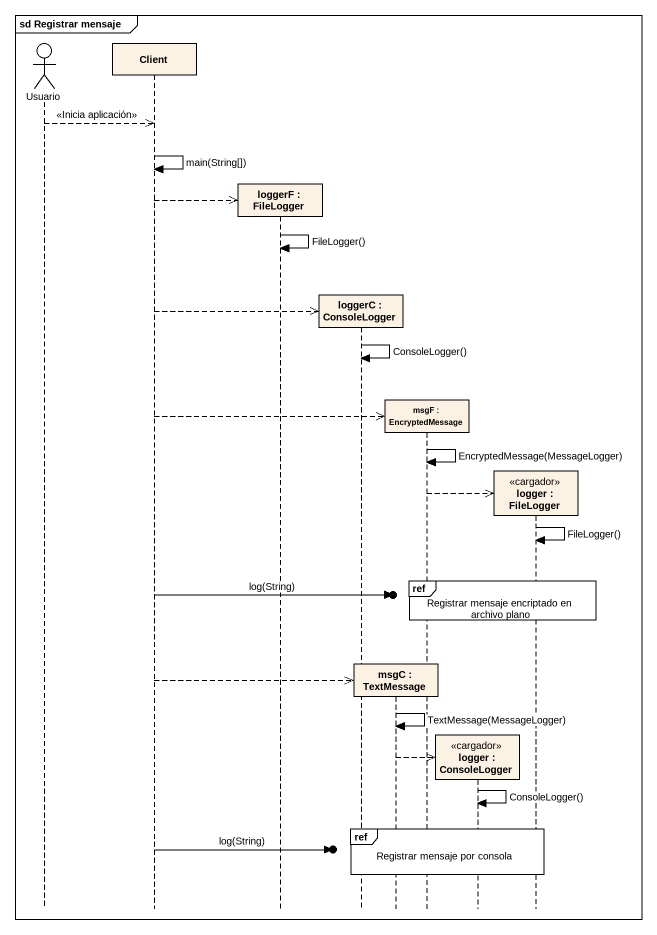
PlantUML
@startuml
mainframe sd Registrar mensaje
hide footbox
actor Usuario
participant Client
participant "loggerF : FileLogger" as loggerF
participant "loggerC : ConsoleLogger" as loggerC
participant "msgC : TextMessage" as msgC
participant "msgF : EncryptedMessage" as msgF
participant "logger : ConsoleLogger" as logger <<cargador>>
participant "logger : FileLogger" as logger_2 <<cargador>>

Usuario -->> Client : <<Inicia aplicación>>
Client -> Client : main(String[])
Client -->> loggerF **
loggerF -> loggerF : FileLogger()
Client -->> loggerC **
loggerC -> loggerC : ConsoleLogger()
Client -->> msgF **
msgF -> msgF : EncryptedMessage(MessageLogger)
msgF -->> logger_2 **
logger_2 -> logger_2 : FileLogger()
ref over msgF, logger, logger_2 : Registrar mensaje encriptado en archivo plano
Client ->o] : log(String)
Client -->> msgC **
msgC -> msgC : TextMessage(MessageLogger)
msgC -->> logger **
logger -> logger : ConsoleLogger()
ref over loggerC, msgC, msgF, logger, logger_2 : Registrar mensaje por consola
Client ->o] : log(String)
@enduml
